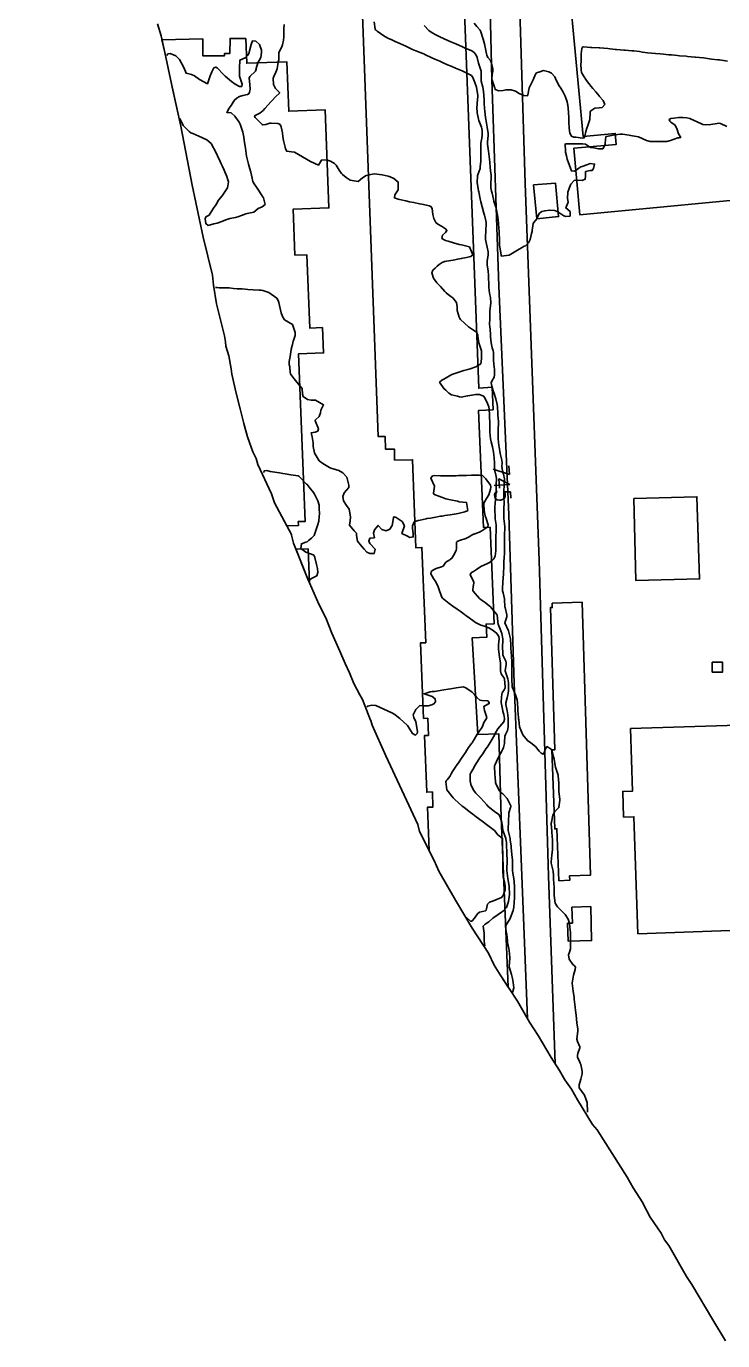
# Model space of a CAD drawing. Header units: metres. Extents: x 307586 to 320046, y 7427249 to 7434250.
# Drawn here: x 314137.9 to 314312.2, y 7432151.6 to 7432480.6 of the extents above; entities that cross this region are included whole.
import ezdxf
from ezdxf.enums import TextEntityAlignment as Align

# ---------------------------------------------------------------- set-up
doc = ezdxf.new("R2010")
doc.units = ezdxf.units.M
doc.header["$MEASUREMENT"] = 0
for name, color, linetype in [('Area', 45, 'Continuous'), ('Cotas', 45, 'Continuous'), ('Curvas de Nivel 1m', 11, 'Continuous'), ('Curvas de Nivel 5m', 15, 'Continuous'), ('Edificações', 30, 'Continuous'), ('Vias Primárias', 230, 'Continuous')]:
    doc.layers.add(name, color=color, linetype=linetype)
doc.styles.add('Style-STANDARD', font='STANDARD.shx')

msp = doc.modelspace()

# ---------------------------------------------------------------- linework, layer by layer
at = {"layer": 'Area'}
msp.add_polyline3d([(314312.89, 7432151.56, 761.59), (314309.69, 7432156.78, 744.25), (314304.41, 7432165.6, 744.17), (314303.1, 7432167.66, 744.24), (314298.71, 7432175.41, 744.14), (314297.59, 7432176.78, 744.12), (314296.74, 7432178.47, 744.12), (314294.06, 7432182.47, 750.11), (314292.25, 7432185.83, 750.63), (314292.17, 7432186.09, 744.22), (314289.73, 7432189.84, 744.17), (314288.3, 7432192.53, 744.18), (314280.78, 7432204.38, 744.5), (314279.6, 7432205.71, 757.03), (314275.85, 7432211.86, 769.28), (314274.37, 7432214.5, 766.91), (314272.71, 7432216.86, 763.13), (314271.36, 7432219.22, 755.09), (314269.24, 7432222.44, 747.55), (314265.96, 7432227.98, 745.73), (314263.86, 7432231.27, 745.72), (314260.86, 7432236.57, 745.6), (314256.63, 7432242.88, 746.87), (314255.03, 7432245.57, 748.65), (314253.55, 7432248.55, 753.13), (314249.52, 7432254.83, 755.72), (314245.34, 7432261.82, 755.64), (314241.19, 7432269.07, 755.73), (314239.96, 7432271.77, 755.53), (314236.35, 7432279.01, 755.73), (314235.87, 7432280.81, 755.83), (314227.89, 7432297.95, 748.25), (314224.5, 7432305.69, 748.18), (314224.11, 7432306.79, 748.08), (314224.05, 7432306.92, 748.1), (314222.03, 7432312.1, 747.98), (314221.39, 7432313.26, 747.92), (314219.86, 7432316.08, 747.91), (314218.8, 7432318.72, 747.83), (314217.69, 7432321.08, 747.75), (314216.42, 7432324.21, 747.76), (314214.38, 7432328.69, 747.77), (314212.84, 7432332.53, 747.76), (314211.12, 7432335.96, 747.83), (314208.79, 7432341.3, 747.87), (314208.36, 7432342.16, 747.84), (314204.83, 7432351.25, 748.77), (314204.3, 7432353.19, 754.9), (314204.29, 7432353.38, 749.42), (314200.05, 7432361.32, 756.04), (314199.29, 7432363.54, 756.2), (314195.89, 7432370.93, 754.9), (314195.42, 7432372.38, 754.98), (314194.65, 7432374.11, 757.17), (314193.74, 7432376.41, 757.35), (314193.28, 7432377.87, 757.57), (314192.57, 7432380.47, 757.79), (314192.35, 7432381.15, 757.79), (314191.48, 7432384.81, 758.01), (314190.43, 7432388.8, 758.28), (314189.33, 7432393.49, 758.57), (314189.16, 7432394.88, 758.6), (314188.58, 7432398.11, 758.8), (314187.86, 7432400.5, 758.96), (314187.79, 7432401.59, 758.92), (314187.51, 7432403.1, 759.1), (314185.56, 7432411.09, 759.71), (314184.74, 7432415.82, 759.78), (314184.54, 7432418.34, 759.82), (314182.17, 7432427.8, 759.24), (314179.44, 7432440.83, 758.51), (314176.61, 7432455.61, 757.78), (314174.42, 7432465.33, 757.22), (314174.26, 7432466.23, 757.18), (314172.6, 7432474.03, 754.7), (314171.65, 7432478.22, 747.36), (314170.76, 7432481.23, 746.76)], dxfattribs=at)
at = {"layer": 'Curvas de Nivel 1m', "flags": 128}
for points, elevation in [([(314202.49, 7432481.01), (314202.35, 7432479.97), (314202.35, 7432479.05), (314202.33, 7432477.97), (314202.25, 7432477.13), (314202.02, 7432475.97), (314201.88, 7432475.48), (314201.38, 7432474.58), (314201.13, 7432473.98), (314201.09, 7432472.24), (314201.06, 7432471.98), (314200.96, 7432471.61), (314200.74, 7432469.99), (314200.41, 7432469.09), (314199.83, 7432468), (314199.71, 7432467.59), (314199.8, 7432466), (314200.28, 7432465.01), (314201.25, 7432464.04), (314201.3, 7432463.98), (314201.3, 7432463.93), (314201.25, 7432463.87), (314200.32, 7432462.91), (314199.46, 7432462.01), (314199.22, 7432461.76), (314197.62, 7432460.02), (314197.2, 7432459.54), (314196.38, 7432458.85), (314195.19, 7432458.29), (314195.05, 7432458.05), (314195.18, 7432457.75), (314196.98, 7432456.03), (314197.15, 7432455.92), (314197.88, 7432456.02), (314198.86, 7432456.31), (314199.16, 7432456.34), (314200.87, 7432456.27), (314201.16, 7432456.22), (314201.44, 7432455.98), (314201.68, 7432455.44), (314202.05, 7432453.97), (314202.16, 7432452.93), (314202.3, 7432451.97), (314202.69, 7432450.36), (314202.78, 7432449.96), (314203.08, 7432449.3), (314204.29, 7432449.15), (314205.07, 7432449.1), (314207.06, 7432447.91), (314209.05, 7432446.72), (314211.03, 7432445.86), (314211.78, 7432447.12), (314213.05, 7432447.21), (314214.07, 7432446.81), (314215.04, 7432446.27), (314215.46, 7432445.81), (314216.24, 7432444.58), (314216.76, 7432443.79), (314217.01, 7432443.52), (314217.94, 7432442.71), (314219, 7432442.07), (314220.99, 7432441.74), (314222.04, 7432442.69), (314223.01, 7432443.24), (314225.01, 7432443.69), (314227.01, 7432443.39), (314228.44, 7432443.09), (314229.01, 7432442.92), (314229.88, 7432442.51), (314230.99, 7432441.62), (314230.96, 7432439.62), (314230.14, 7432438.44), (314230.03, 7432437.63), (314230.94, 7432437.3), (314231.34, 7432437.22), (314232.93, 7432436.88), (314233.83, 7432436.69), (314234.93, 7432436.45), (314236.31, 7432436.16), (314236.92, 7432436.04), (314238.81, 7432435.63), (314238.91, 7432435.61), (314239.15, 7432435.52), (314239.47, 7432434.95), (314239.65, 7432433.51), (314239.88, 7432432.51), (314240.39, 7432431.5), (314240.87, 7432431.1), (314241.8, 7432430.55), (314242.85, 7432429.93), (314243.18, 7432429.47), (314242.84, 7432428.98), (314242.03, 7432428.29), (314241.91, 7432427.49), (314242.82, 7432427), (314243.51, 7432426.77), (314244.81, 7432426.36), (314246.25, 7432425.98), (314246.8, 7432425.86), (314248.79, 7432425.4), (314249.65, 7432423.39), (314249.17, 7432423), (314248.77, 7432422.88), (314248.1, 7432422.74), (314246.76, 7432422.47), (314245.89, 7432422.31), (314244.76, 7432422.08), (314243.05, 7432421.77), (314242.76, 7432421.73), (314242.55, 7432421.69), (314241.95, 7432421.49), (314241.23, 7432421.01), (314240.74, 7432420.56), (314240.19, 7432420.05), (314239.61, 7432419.51), (314239.38, 7432418.85), (314239.83, 7432417.51), (314240.69, 7432416.39), (314241.53, 7432415.49), (314242.66, 7432414.23), (314243.02, 7432413.84), (314243.47, 7432413.47), (314244.18, 7432412.99), (314244.64, 7432412.63), (314245.54, 7432411.44), (314245.72, 7432410.34), (314245.72, 7432409.44), (314246.2, 7432407.82), (314246.39, 7432407.43), (314246.58, 7432407.21), (314248.55, 7432405.4), (314250.54, 7432404.02), (314250.88, 7432403.38), (314250.92, 7432402.99), (314251.12, 7432401.37), (314251.52, 7432400.35), (314251.83, 7432399.37), (314251.82, 7432398.02), (314251.86, 7432397.37), (314251.67, 7432396.14), (314250.43, 7432395.38), (314248.95, 7432394.88), (314248.43, 7432394.71), (314247.42, 7432394.42), (314246.42, 7432394.11), (314245.91, 7432393.95), (314244.41, 7432393.45), (314242.4, 7432392.29), (314241.87, 7432392.01), (314241.33, 7432391.49), (314242.37, 7432389.92), (314242.86, 7432389.47), (314243.65, 7432388.76), (314244.35, 7432388.32), (314245.79, 7432387.99), (314246.35, 7432387.83), (314246.73, 7432387.8), (314248.35, 7432388.07), (314249.46, 7432388.29), (314250.35, 7432388.43), (314251.32, 7432388.4), (314252.35, 7432387.99), (314252.62, 7432387.63), (314252.75, 7432387.35), (314253.13, 7432386.55), (314253.63, 7432385.34), (314253.75, 7432384.78), (314253.85, 7432383.34), (314253.86, 7432382.91), (314253.93, 7432381.34), (314253.92, 7432379.66), (314253.93, 7432379.33), (314253.93, 7432379.03), (314254.04, 7432377.33), (314254.21, 7432376.59), (314254.57, 7432375.33), (314254.84, 7432373.99), (314254.91, 7432373.32), (314254.97, 7432372.51), (314255.04, 7432371.32), (314255.06, 7432370.4), (314255.18, 7432369.32), (314255.53, 7432367.9), (314255.6, 7432367.32), (314255.49, 7432365.91), (314255.48, 7432365.32), (314255.46, 7432363.92), (314255.42, 7432363.32), (314255.3, 7432362.06), (314255.22, 7432361.32), (314255.17, 7432360.16), (314255.19, 7432359.32), (314255.21, 7432358.1), (314255.26, 7432357.32), (314255.47, 7432355.81), (314255.5, 7432355.31), (314255.47, 7432353.78), (314255.45, 7432353.31), (314255.37, 7432351.86), (314255.37, 7432351.32), (314255.43, 7432349.77), (314255.44, 7432349.31), (314255.21, 7432347.98), (314254.89, 7432347.32), (314254.41, 7432346.77), (314253.85, 7432346.4), (314253.13, 7432346.05), (314251.83, 7432345.45), (314251.78, 7432345.42), (314251.68, 7432345.36), (314250.61, 7432344.59), (314249.82, 7432344.1), (314249.36, 7432343.84), (314248.99, 7432343.39), (314249.8, 7432341.63), (314249.92, 7432341.38), (314249.94, 7432341.23), (314249.78, 7432340.38), (314249.62, 7432339.53), (314249.64, 7432339.38), (314249.76, 7432339.17), (314251.35, 7432337.36), (314251.74, 7432337.02), (314252.7, 7432336.32), (314253.73, 7432335.55), (314253.96, 7432335.33), (314255.69, 7432333.39), (314255.72, 7432333.31), (314255.92, 7432331.55), (314255.94, 7432331.31), (314256.02, 7432330.96), (314256.68, 7432329.29), (314256.93, 7432328.59), (314257.18, 7432327.29), (314257.17, 7432326.84), (314257.09, 7432325.29), (314257.17, 7432323.7), (314257.2, 7432323.29), (314257.26, 7432322.98), (314257.56, 7432322.3), (314257.93, 7432321.65), (314258.01, 7432321.28), (314257.98, 7432320.84), (314257.77, 7432319.28), (314257.83, 7432318.97), (314258.38, 7432317.27), (314258.55, 7432316.21), (314258.6, 7432315.27), (314258.55, 7432314.19), (314258.39, 7432313.27), (314258.23, 7432312.49), (314257.89, 7432311.28), (314257.9, 7432310.8), (314258.28, 7432309.27), (314258.42, 7432308.24), (314258.5, 7432307.27), (314258.52, 7432306.12), (314258.46, 7432305.27), (314258.31, 7432304.31), (314257.83, 7432303.28), (314257.7, 7432302.91), (314257.58, 7432301.28), (314257.56, 7432301.03), (314257.29, 7432300.06), (314257.09, 7432299.48), (314257, 7432299.28), (314256.56, 7432298.58), (314255.88, 7432297.3), (314255.25, 7432295.8), (314255.1, 7432295.46), (314255.05, 7432295.31), (314255.15, 7432293.38), (314255.15, 7432293.31), (314255.21, 7432292.66), (314255.31, 7432291.42), (314255.33, 7432291.31), (314255.41, 7432291.08), (314256.27, 7432289.29), (314256.69, 7432288.82), (314257.15, 7432288.43), (314258.21, 7432287.27), (314259.13, 7432285.49), (314259.17, 7432285.31), (314259.18, 7432285.26), (314259.17, 7432285.21), (314259.12, 7432285.07), (314258.68, 7432283.69), (314258.65, 7432283.26), (314258.58, 7432281.76), (314258.54, 7432281.27), (314258.46, 7432279.86), (314258.52, 7432279.27), (314258.96, 7432277.32), (314258.97, 7432277.26), (314259.02, 7432276.84), (314259.22, 7432275.47), (314259.24, 7432275.26), (314259.26, 7432275), (314259.45, 7432273.25), (314259.55, 7432271.84), (314259.58, 7432271.25), (314259.57, 7432270.62), (314259.6, 7432269.25), (314259.76, 7432268.1), (314259.89, 7432267.25), (314260.01, 7432266.36), (314260.07, 7432265.24), (314260.06, 7432264.04), (314260.05, 7432263.24), (314260.04, 7432262.44), (314260.03, 7432261.24), (314259.95, 7432260.11), (314259.75, 7432259.25), (314259.07, 7432257.54), (314258.96, 7432257.26), (314258.78, 7432256.85), (314258.12, 7432255.91), (314257.81, 7432255.27), (314258, 7432254.01), (314258.19, 7432253.27), (314258.3, 7432251.68), (314258.34, 7432251.26), (314258.69, 7432249.72), (314258.78, 7432249.26), (314258.95, 7432247.54), (314258.94, 7432247.26), (314258.71, 7432245.33), (314258.71, 7432245.26), (314258.73, 7432245.17), (314259.36, 7432243.25), (314259.57, 7432242.22), (314259.75, 7432241.24), (314259.88, 7432239.93), (314259.69, 7432238.99), (314259.61, 7432238.66)], 746), ([(314237.46, 7432480.82), (314238.61, 7432479.54), (314239.44, 7432478.98), (314240.4, 7432478.48), (314241.43, 7432477.97), (314242.45, 7432477.49), (314243.42, 7432477.05), (314244.15, 7432476.73), (314245.4, 7432476.18), (314247.11, 7432475.43), (314247.39, 7432475.31), (314247.6, 7432475.22), (314249.38, 7432474.43), (314249.99, 7432474.01), (314250.46, 7432473.39), (314250.73, 7432472.75), (314251.06, 7432471.38), (314251.34, 7432470.59), (314251.75, 7432469.38), (314251.78, 7432468.92), (314251.7, 7432467.38), (314251.78, 7432466.89), (314252.19, 7432465.37), (314252.36, 7432464.27), (314252.44, 7432463.37), (314252.49, 7432462.12), (314252.5, 7432461.37), (314252.58, 7432460), (314252.64, 7432459.37), (314252.81, 7432457.74), (314252.87, 7432457.36), (314253.16, 7432455.88), (314253.27, 7432455.36), (314253.52, 7432453.73), (314253.53, 7432453.35), (314253.34, 7432451.58), (314253.33, 7432451.36), (314253.35, 7432451.11), (314253.58, 7432449.35), (314253.75, 7432448.03), (314253.85, 7432447.35), (314253.93, 7432446.47), (314253.97, 7432445.35), (314254.09, 7432444.41), (314254.24, 7432443.34), (314254.22, 7432442.56), (314254.12, 7432441.34), (314254.19, 7432440.13), (314254.35, 7432439.34), (314254.47, 7432438.85), (314254.81, 7432437.33), (314254.94, 7432436.83), (314255.4, 7432435.33), (314255.55, 7432434.68), (314255.83, 7432433.32), (314256.03, 7432432.17), (314256.1, 7432431.32), (314256.15, 7432430.02), (314256.22, 7432429.32), (314256.28, 7432428.76), (314256.33, 7432427.31), (314256.36, 7432425.75), (314256.4, 7432425.31), (314256.71, 7432423.38), (314256.71, 7432423.31), (314256.77, 7432423.06), (314258.77, 7432423.28), (314260.79, 7432424.59), (314261.25, 7432424.8), (314261.96, 7432425.25), (314262.52, 7432425.52), (314262.8, 7432425.66), (314263.61, 7432426.43), (314264.03, 7432427.22), (314264.37, 7432428.75), (314264.49, 7432429.22), (314264.54, 7432429.52), (314264.72, 7432431.21), (314264.88, 7432431.46), (314265.68, 7432432.41), (314266.01, 7432433.2), (314266.3, 7432433.79), (314266.9, 7432434.23), (314267.65, 7432434.44), (314268.91, 7432434.55), (314270.21, 7432434.46), (314270.9, 7432434.19), (314272.45, 7432433.12), (314272.89, 7432432.99), (314274, 7432433.1), (314274, 7432434.2), (314272.91, 7432435.12), (314273.47, 7432436.58), (314273.39, 7432437.11), (314273.32, 7432437.48), (314273.44, 7432439.11), (314273.8, 7432440.28), (314274.19, 7432441.1), (314275, 7432441.98), (314275.96, 7432442.12), (314277, 7432441.97), (314277.78, 7432442.29), (314277.86, 7432443.06), (314277.87, 7432444.22), (314279.03, 7432444.46), (314279.55, 7432444.53), (314279.87, 7432445.04), (314280.1, 7432446.09), (314279.05, 7432446.23), (314278.19, 7432445.92), (314277.04, 7432445.53), (314276.71, 7432445.4), (314276.17, 7432445.08), (314275.49, 7432444.62), (314275.03, 7432444.36), (314274.33, 7432444.4), (314274.06, 7432445.1), (314273.52, 7432446.65), (314273.33, 7432447.12), (314273.27, 7432447.33), (314273.07, 7432448.21), (314272.88, 7432449.12), (314272.83, 7432449.38), (314272.73, 7432451.12), (314273.02, 7432451.21), (314273.11, 7432451.2), (314273.19, 7432451.2), (314275.11, 7432451.21), (314277.04, 7432451.15), (314277.11, 7432451.14), (314277.88, 7432451.06), (314279.1, 7432450.27), (314279.94, 7432450.2), (314281.1, 7432449.92), (314282.16, 7432449.95), (314282.74, 7432451), (314282.76, 7432451.36), (314282.97, 7432453), (314283.09, 7432453.04), (314283.13, 7432453.05), (314284.73, 7432453.38), (314285.14, 7432453.46), (314286.49, 7432453.61), (314287.14, 7432453.57), (314288.74, 7432453.34), (314289.14, 7432453.27), (314291.13, 7432452.9), (314293.12, 7432452.05), (314294.06, 7432451.8), (314295.12, 7432451.77), (314296.18, 7432451.78), (314297.12, 7432451.73), (314298.17, 7432451.77), (314299.12, 7432451.99), (314300.98, 7432452.64), (314301.13, 7432452.66), (314301.25, 7432452.66), (314301.68, 7432452.77), (314301.15, 7432453.68), (314300.76, 7432454.79), (314300.24, 7432455.86), (314299.18, 7432456.57), (314298.9, 7432456.81), (314298.74, 7432457.26), (314299.19, 7432457.52), (314299.97, 7432457.58), (314301.19, 7432457.75), (314302.19, 7432457.77), (314303.19, 7432457.68), (314303.96, 7432457.52), (314305.19, 7432456.97), (314305.61, 7432456.73), (314307.18, 7432455.98), (314307.96, 7432455.91), (314309.18, 7432456), (314310.76, 7432456.24), (314311.18, 7432456.35), (314311.58, 7432456.26), (314313.17, 7432455.49)], 744), ([(314249.98, 7432481.4), (314250.66, 7432480.59), (314251.45, 7432479.67), (314251.57, 7432479.38), (314251.63, 7432479.18), (314252.28, 7432477.37), (314252.58, 7432476.19), (314252.75, 7432475.37), (314253.06, 7432473.68), (314253.12, 7432473.36), (314253.37, 7432472.81), (314254.04, 7432472.03), (314254.34, 7432471.35), (314254.66, 7432470.02), (314254.67, 7432469.34), (314254.48, 7432468.51), (314254.41, 7432467.34), (314254.97, 7432465.65), (314255.11, 7432465.33), (314255.15, 7432465.21), (314255.27, 7432464.74), (314256.16, 7432464.42), (314257.27, 7432464.53), (314257.91, 7432464.66), (314259.27, 7432464.69), (314260.34, 7432464.35), (314261.26, 7432463.76), (314262.43, 7432463.25), (314263.25, 7432463.17), (314263.37, 7432463.24), (314263.43, 7432463.41), (314263.79, 7432465.23), (314264.28, 7432466.23), (314264.73, 7432467.22), (314265.32, 7432468.64), (314265.61, 7432468.92), (314266.45, 7432469.2), (314267.06, 7432469.46), (314267.33, 7432469.54), (314268.64, 7432469.18), (314269.32, 7432468.85), (314270.14, 7432467.99), (314270.54, 7432467.15), (314271.28, 7432465.73), (314271.67, 7432465.14), (314272.26, 7432464.13), (314272.74, 7432463.13), (314273.24, 7432461.68), (314273.35, 7432461.24), (314273.38, 7432461.12), (314273.41, 7432460.94), (314273.62, 7432459.11), (314273.65, 7432457.58), (314273.64, 7432457.11), (314273.65, 7432456.64), (314273.77, 7432455.11), (314273.91, 7432453.88), (314274.33, 7432453.1), (314274.91, 7432452.87), (314275.13, 7432452.85), (314275.39, 7432452.83), (314277.13, 7432452.61), (314277.51, 7432452.68), (314277.7, 7432453.06), (314277.94, 7432454.26), (314278.21, 7432455.06), (314278.43, 7432455.79), (314278.88, 7432457.05), (314278.93, 7432457.3), (314279.01, 7432459.05), (314279.05, 7432459.21), (314279.21, 7432459.46), (314280.16, 7432460.09), (314281.22, 7432460.16), (314282, 7432460.24), (314282.66, 7432461.01), (314282.24, 7432462.01), (314281.38, 7432463.02), (314281.25, 7432463.17), (314280.41, 7432464.17), (314279.67, 7432465.04), (314279.28, 7432465.52), (314278.07, 7432467.06), (314277.31, 7432468.18), (314276.88, 7432469.07), (314276.73, 7432469.67), (314276.71, 7432471.08), (314276.74, 7432471.7), (314276.75, 7432473.08), (314276.77, 7432473.68), (314276.94, 7432475.07), (314277.07, 7432475.4), (314277.4, 7432475.46), (314279.13, 7432475.32), (314279.4, 7432475.3), (314281.24, 7432475.17), (314281.4, 7432475.17), (314283.39, 7432475), (314285.25, 7432474.83), (314285.39, 7432474.82), (314285.56, 7432474.8), (314287.4, 7432474.64), (314287.73, 7432474.61), (314289.4, 7432474.47), (314289.9, 7432474.42), (314291.39, 7432474.27), (314292.12, 7432474.16), (314293.39, 7432473.98), (314294.39, 7432473.87), (314295.39, 7432473.78), (314296.55, 7432473.67), (314297.38, 7432473.6), (314298.71, 7432473.49), (314299.38, 7432473.42), (314300.88, 7432473.29), (314301.38, 7432473.24), (314303.04, 7432473.1), (314303.38, 7432473.07), (314305.21, 7432472.9), (314305.38, 7432472.88), (314307.37, 7432472.71), (314309.37, 7432472.41), (314310.94, 7432472.24), (314311.37, 7432472.19), (314311.9, 7432472.13), (314313.37, 7432471.9)], 743), ([(314173.11, 7432473.27), (314173.36, 7432473.68), (314173.9, 7432473.78), (314175.36, 7432473.24), (314176.24, 7432472.28), (314177.32, 7432470.27), (314177.91, 7432468.86), (314179.31, 7432468.57), (314180.04, 7432468.23), (314181.29, 7432467.32), (314183.27, 7432466.2), (314183.8, 7432467.69), (314183.97, 7432468.19), (314184.34, 7432469.21), (314184.87, 7432470.18), (314185.33, 7432470.39), (314185.65, 7432470.17), (314187.31, 7432468.51), (314187.7, 7432468.15), (314189.28, 7432466.76), (314190.16, 7432466.11), (314191.27, 7432465.52), (314191.83, 7432465.53), (314191.95, 7432466.09), (314191.3, 7432468.1), (314191.32, 7432470.1), (314191.34, 7432472.1), (314192.7, 7432472.74), (314193.36, 7432473.41), (314193.63, 7432473.81), (314193.69, 7432474.08), (314193.78, 7432474.48), (314194.2, 7432476.07), (314194.52, 7432476.95), (314195.4, 7432476.85), (314196.25, 7432476.04), (314196.78, 7432474.64), (314196.8, 7432474.04), (314196.59, 7432472.8), (314196.2, 7432472.04), (314195.89, 7432471.49), (314195.49, 7432470.05), (314195.47, 7432469.9), (314195.32, 7432469.4), (314193.87, 7432468.07), (314193.72, 7432467.65), (314193.84, 7432466.07), (314193.93, 7432464.74), (314193.81, 7432464.07), (314193.6, 7432463.72), (314193.24, 7432463.49), (314192.08, 7432463.25), (314191.24, 7432462.99), (314190.67, 7432462.67), (314190.05, 7432462.11), (314189.72, 7432461.61), (314189.21, 7432460.77), (314188.73, 7432460.13), (314188.08, 7432459.03), (314189.19, 7432458.92), (314190.09, 7432458.11), (314191.16, 7432456.61), (314191.44, 7432456.1), (314191.65, 7432455.59), (314192.13, 7432454.09), (314192.38, 7432452.83), (314192.48, 7432452.09), (314192.69, 7432450.48), (314192.75, 7432450.08), (314193.06, 7432448.08), (314193.54, 7432446.07), (314193.85, 7432444.9), (314194.11, 7432444.06), (314194.45, 7432442.6), (314194.53, 7432442.06), (314194.64, 7432441.71), (314194.97, 7432441.19), (314195.7, 7432440.04), (314196.94, 7432438.16), (314197, 7432438.09), (314197.04, 7432438.03), (314197.32, 7432437.64), (314197.67, 7432436.02), (314196.91, 7432435.4), (314195.92, 7432435.02), (314194.89, 7432434.05), (314193.2, 7432433.77), (314192.89, 7432433.68), (314191.74, 7432433.23), (314190.87, 7432432.9), (314190.26, 7432432.72), (314188.87, 7432432.45), (314188.6, 7432432.39), (314187.86, 7432432.13), (314186.86, 7432431.75), (314185.67, 7432431.35), (314184.85, 7432431.12), (314183.43, 7432430.77), (314182.85, 7432431.22), (314182.65, 7432432.42), (314182.87, 7432432.9), (314183.72, 7432433.35), (314184.16, 7432434.18), (314184.9, 7432435.34), (314185.3, 7432435.77), (314185.52, 7432436.16), (314186.04, 7432437.05), (314186.94, 7432438.15), (314188.27, 7432440.13), (314188.49, 7432441.64), (314188.4, 7432442.13), (314188.1, 7432443.03), (314187.62, 7432444.14), (314187.44, 7432444.56), (314187.03, 7432445.5), (314186.73, 7432446.15), (314186.45, 7432446.75), (314185.78, 7432448.16), (314185.08, 7432449.59), (314184.88, 7432449.98), (314184.8, 7432450.17), (314184.15, 7432451.24), (314183.1, 7432452.2), (314181.12, 7432453.08), (314179.61, 7432453.75), (314179.13, 7432453.97), (314178.69, 7432454.25), (314177.93, 7432455.04), (314177.15, 7432455.77), (314176.37, 7432457.48)], 747), ([(314185.25, 7432415.24), (314185.4, 7432415.23), (314185.65, 7432415.19), (314186.17, 7432415.15), (314186.66, 7432415.15), (314187.66, 7432415.14), (314188.66, 7432415.09), (314189.8, 7432414.97), (314190.66, 7432414.88), (314191.91, 7432414.84), (314192.66, 7432414.81), (314193.33, 7432414.74), (314194.66, 7432414.6), (314196.16, 7432414.54), (314196.66, 7432414.52), (314197.08, 7432414.45), (314198.65, 7432414), (314200.64, 7432412.53), (314200.97, 7432411.98), (314201.11, 7432411.49), (314201.44, 7432409.97), (314201.73, 7432408.83), (314202.03, 7432407.97), (314202.57, 7432407.13), (314204.55, 7432405.93), (314205.24, 7432403.92), (314205.23, 7432403.22), (314204.76, 7432401.93), (314204.7, 7432401.74), (314204.5, 7432400.93), (314204.31, 7432400.11), (314204.27, 7432399.93), (314204.23, 7432399.69), (314203.98, 7432397.94), (314203.72, 7432396.67), (314203.74, 7432395.94), (314203.87, 7432395.38), (314203.96, 7432393.94), (314204.04, 7432393.57), (314204.4, 7432393.11), (314205.29, 7432391.92), (314206.37, 7432390.62), (314206.94, 7432389.9), (314207, 7432388.55), (314207.22, 7432387.9), (314208.33, 7432387.18), (314209.21, 7432386.99), (314210.33, 7432386.97), (314212.31, 7432385.84), (314211.65, 7432384.49), (314211.58, 7432383.85), (314211.22, 7432382.92), (314210.28, 7432382.09), (314210.17, 7432381.97), (314210.17, 7432381.86), (314210.27, 7432381.63), (314211.03, 7432379.85), (314210.84, 7432379.25), (314210.23, 7432379.03), (314209.25, 7432378.85), (314209.47, 7432377.87), (314209.75, 7432376.32), (314209.72, 7432375.86), (314209.73, 7432375.41), (314210.04, 7432373.86), (314210.07, 7432373.76), (314210.17, 7432373.45), (314211.22, 7432371.85), (314212.14, 7432371.15), (314213.8, 7432370.14), (314214.13, 7432369.99), (314214.72, 7432369.8), (314216.12, 7432369.39), (314217.16, 7432368.83), (314218.1, 7432367.76), (314218.67, 7432365.75), (314218.64, 7432365.18), (314218.06, 7432364.51), (314217.46, 7432363.77), (314217.16, 7432362.89), (314217.26, 7432361.77), (314218.02, 7432360.68), (314218.7, 7432359.75), (314218.91, 7432358.84), (314219.05, 7432357.75), (314218.96, 7432356.76), (314218.81, 7432355.75), (314219.94, 7432354.33), (314220.54, 7432353.73), (314220.54, 7432353.12), (314220.76, 7432351.73), (314221.89, 7432350.34), (314222.5, 7432349.71), (314223.17, 7432348.99), (314223.87, 7432348.61), (314224.94, 7432348.61), (314225.22, 7432349.68), (314223.9, 7432351.09), (314223.61, 7432351.69), (314223.92, 7432352.44), (314225.02, 7432352.58), (314224.79, 7432353.68), (314225.03, 7432354.59), (314225.95, 7432355.67), (314226.88, 7432354.6), (314227.94, 7432354.27), (314228.88, 7432354.7), (314229.48, 7432355.62), (314229.58, 7432356.01), (314229.78, 7432357.62), (314229.84, 7432357.76), (314229.98, 7432357.81), (314230.46, 7432357.62), (314231.97, 7432356.6), (314232.53, 7432355.59), (314231.93, 7432353.6), (314233.29, 7432352.95), (314233.92, 7432352.67), (314234.73, 7432352.76), (314234.74, 7432353.56), (314234.55, 7432354.96), (314234.56, 7432355.56), (314235.01, 7432356.52), (314235.97, 7432356.92), (314236.51, 7432357), (314237.98, 7432357.32), (314238.14, 7432357.36), (314239.09, 7432357.51), (314239.86, 7432357.63), (314239.98, 7432357.65), (314241.54, 7432357.93), (314241.99, 7432358.01), (314242.66, 7432358.14), (314243.99, 7432358.31), (314245, 7432358.43), (314246, 7432358.64), (314247.68, 7432359.09), (314248, 7432359.18), (314248.16, 7432359.24), (314248.41, 7432359.4), (314248.03, 7432361.4), (314246.2, 7432361.59), (314246.03, 7432361.62), (314245.78, 7432361.69), (314244.04, 7432362.06), (314242.92, 7432362.34), (314242.04, 7432362.65), (314240.2, 7432363.35), (314240.05, 7432363.41), (314239.89, 7432363.5), (314239.8, 7432363.76), (314240.07, 7432365.5), (314239.14, 7432367.51), (314239.57, 7432368.05), (314240.11, 7432368.11), (314241.54, 7432368.05), (314242.11, 7432368.03), (314242.67, 7432368.03), (314244.11, 7432368.07), (314245.45, 7432368.09), (314246.11, 7432368.13), (314246.85, 7432368.16), (314248.11, 7432368.17), (314249.29, 7432368.21), (314250.11, 7432368.24), (314251.22, 7432368.26), (314252.11, 7432368.11), (314252.53, 7432367.77), (314252.88, 7432367.35), (314254.08, 7432365.7), (314254.14, 7432365.33), (314254.14, 7432365.26), (314254.07, 7432364.7), (314253.64, 7432363.34), (314253.09, 7432362.39), (314252.5, 7432361.35), (314252.41, 7432360.97), (314252.45, 7432359.35), (314252.72, 7432358.08), (314252.96, 7432357.35), (314253.48, 7432355.82), (314253.39, 7432355.34), (314251.94, 7432354.28), (314251.34, 7432353.97), (314249.93, 7432353.48), (314249.86, 7432353.46), (314249.67, 7432353.38), (314248.61, 7432352.71), (314247.92, 7432352.34), (314246.34, 7432351.85), (314245.92, 7432351.7), (314245.73, 7432351.62), (314245.56, 7432351.43), (314245.53, 7432349.79), (314245.46, 7432349.43), (314244.96, 7432348.35), (314244.44, 7432347.44), (314244.1, 7432347.2), (314243.86, 7432347.08), (314242.89, 7432346.42), (314242.2, 7432345.47), (314241.83, 7432345.3), (314240.45, 7432344.87), (314239.82, 7432344.57), (314239.22, 7432344.1), (314239.12, 7432343.51), (314239.8, 7432342.39), (314240.42, 7432341.49), (314240.95, 7432340.31), (314241.26, 7432339.49), (314241.75, 7432338.14), (314241.93, 7432337.66), (314242.07, 7432337.48), (314243.72, 7432336.14), (314244.67, 7432335.44), (314245.71, 7432334.69), (314246.45, 7432334.16), (314247.5, 7432333.4), (314247.61, 7432333.32), (314247.69, 7432333.27), (314248.13, 7432332.96), (314249.68, 7432331.84), (314250.36, 7432331.37), (314251.66, 7432330.69), (314252.56, 7432330.44), (314253.65, 7432330.03), (314254.74, 7432329.32), (314255.64, 7432328.6), (314256.15, 7432327.83), (314256.24, 7432327.3), (314256.11, 7432325.8), (314256.08, 7432325.3), (314256.11, 7432324.79), (314256.26, 7432323.3), (314256.42, 7432322.15), (314256.55, 7432321.29), (314256.58, 7432320.25), (314256.55, 7432319.29), (314256.72, 7432318.5), (314257.5, 7432317.42), (314257.58, 7432317.28), (314257.59, 7432317.19), (314257.74, 7432315.28), (314257.72, 7432315.03), (314257.47, 7432314.46), (314257.02, 7432313.72), (314256.93, 7432313.29), (314256.84, 7432312.68), (314256.75, 7432311.29), (314257.08, 7432309.62), (314257.15, 7432309.28), (314257.19, 7432309.07), (314257.39, 7432308.31), (314257.57, 7432307.28), (314257.57, 7432307.09), (314257.38, 7432306.52), (314256.38, 7432305.29), (314255.92, 7432304.74), (314255.34, 7432303.73), (314255.19, 7432303.45), (314255.12, 7432303.31), (314254.52, 7432302.12), (314254.02, 7432301.32), (314253.74, 7432300.9), (314253.3, 7432300.22), (314252.93, 7432299.69), (314252.69, 7432299.34), (314252.12, 7432298.5), (314251.35, 7432297.35), (314251.32, 7432297.3), (314251.26, 7432297.22), (314250.1, 7432295.37), (314249.79, 7432294.81), (314249.22, 7432293.86), (314249.03, 7432293.57), (314248.97, 7432293.38), (314249.01, 7432291.57), (314249.03, 7432291.38), (314249.18, 7432290.79), (314249.79, 7432289.37), (314250.39, 7432288.6), (314251.15, 7432287.86), (314251.66, 7432287.34), (314253.13, 7432285.7), (314253.52, 7432285.33), (314255.1, 7432284.07), (314256.13, 7432283.29), (314256.53, 7432282.73), (314256.89, 7432281.28), (314257.06, 7432280.2), (314257.17, 7432279.28), (314257.23, 7432279.09), (314257.9, 7432277.27), (314258.08, 7432276.2), (314258.1, 7432275.27), (314258.15, 7432274.11), (314258.18, 7432273.27), (314258.21, 7432272.02), (314258.21, 7432271.27), (314258.17, 7432270.03), (314258.17, 7432269.27), (314258.23, 7432268.58), (314258.42, 7432267.26), (314258.49, 7432266.86), (314258.71, 7432265.26), (314258.81, 7432263.3), (314258.81, 7432263.26), (314258.56, 7432261.54), (314258.5, 7432261.26), (314258.05, 7432260.03), (314257.45, 7432259.27), (314257.08, 7432259), (314256.8, 7432258.8), (314255.13, 7432257.64), (314254.78, 7432257.41), (314254.73, 7432257.37), (314254.66, 7432257.31), (314253.65, 7432256.45), (314252.77, 7432255.81), (314252.48, 7432255.62), (314252.27, 7432255.33), (314252.51, 7432253.56), (314252.53, 7432253.33), (314252.45, 7432251.6), (314252.66, 7432250.38)], 747), ([(314197.37, 7432368.87), (314197.46, 7432369.34), (314198.12, 7432369.36), (314198.93, 7432369.17), (314200.11, 7432368.98), (314201.29, 7432368.79), (314202.11, 7432368.66), (314202.72, 7432368.56), (314204.11, 7432368.34), (314205.98, 7432368.04), (314206.1, 7432368.01), (314206.16, 7432367.97), (314206.23, 7432367.91), (314208.07, 7432365.99), (314208.17, 7432365.88), (314208.67, 7432365.27), (314209.8, 7432363.86), (314210.05, 7432363.51), (314210.89, 7432361.85), (314211.18, 7432360.69), (314211.23, 7432359.85), (314211.26, 7432358.57), (314211.25, 7432357.85), (314211.11, 7432356.7), (314210.91, 7432355.85), (314210.66, 7432355.14), (314210.23, 7432353.86), (314210.16, 7432353.63), (314209.93, 7432353.17), (314209.3, 7432352.48), (314208.56, 7432351.87), (314208.2, 7432351.58), (314207.91, 7432351.5), (314206.75, 7432351.05), (314206.66, 7432349.9), (314207.87, 7432348.97), (314209.32, 7432348.42), (314209.87, 7432348.18), (314210.05, 7432347.86), (314210.11, 7432347.6), (314210.55, 7432345.85), (314210.8, 7432344.88), (314210.91, 7432343.85), (314210.61, 7432343.04), (314209.8, 7432342.62), (314209.26, 7432342.4), (314208.73, 7432341.98)], 748), ([(314223.14, 7432310.23), (314223.41, 7432310.41), (314224.42, 7432310.68), (314225.42, 7432310.6), (314227.4, 7432309.64), (314229.39, 7432308.74), (314230.14, 7432308.36), (314231.09, 7432307.59), (314231.38, 7432307.33), (314233.35, 7432305.57), (314234.55, 7432303.56), (314235.33, 7432303.16), (314235.7, 7432303.54), (314235.79, 7432304), (314235.58, 7432305.55), (314235.37, 7432306.49), (314234.93, 7432307.55), (314234.69, 7432308.26), (314235.4, 7432309.55), (314236.42, 7432310.54), (314237.42, 7432310.47), (314238.46, 7432310.47), (314239.42, 7432310.76), (314239.93, 7432310.99), (314240.32, 7432311.49), (314240.22, 7432312.27), (314239.45, 7432312.79), (314237.45, 7432313.52), (314238.99, 7432313.97), (314239.46, 7432314.05), (314240.08, 7432314.11), (314241.46, 7432314.33), (314242.42, 7432314.51), (314243.47, 7432314.68), (314244.13, 7432314.78), (314245.47, 7432314.97), (314247.31, 7432315.23), (314247.48, 7432315.2), (314247.87, 7432315), (314249.46, 7432313.89), (314249.99, 7432313.37), (314250.64, 7432312.56), (314251.44, 7432311.9), (314251.91, 7432311.81), (314253.44, 7432311.72), (314253.75, 7432311.33), (314253.7, 7432311.05), (314253.43, 7432310.87), (314252.41, 7432310.34), (314252.6, 7432309.34), (314253.14, 7432307.58), (314253.07, 7432307.33), (314252.41, 7432306.3), (314252.04, 7432305.34), (314251.82, 7432304.88), (314251.35, 7432304.27), (314250.95, 7432303.74), (314250.75, 7432303.36), (314249.99, 7432302.04), (314249.54, 7432301.38), (314249.45, 7432301.24), (314249.31, 7432301.05), (314248.6, 7432300.08), (314248.18, 7432299.39), (314247.84, 7432298.83), (314247.27, 7432298), (314246.86, 7432297.41), (314246.05, 7432296.22), (314245.51, 7432295.43), (314245.4, 7432295.27), (314245.24, 7432295.02), (314244.6, 7432294.06), (314244.24, 7432293.44), (314243.86, 7432292.79), (314243.2, 7432291.97), (314242.97, 7432291.68), (314242.91, 7432291.45), (314243.16, 7432289.45), (314244.73, 7432287.43), (314245.14, 7432287.04), (314246.01, 7432286.3), (314247, 7432285.4), (314247.12, 7432285.3), (314247.49, 7432285.03), (314249.1, 7432283.81), (314249.66, 7432283.37), (314250.47, 7432282.74), (314251.08, 7432282.29), (314252.36, 7432281.34), (314253.07, 7432280.81), (314255.04, 7432279.31), (314255.95, 7432278.22), (314257.02, 7432277.37), (314257.08, 7432277.28), (314257.09, 7432277.21), (314257.06, 7432275.28), (314257.07, 7432275.21), (314257.15, 7432273.28), (314257.15, 7432273.1), (314257.14, 7432271.28), (314257.14, 7432271.09), (314257.17, 7432269.28), (314257.27, 7432267.64), (314257.33, 7432267.28), (314257.64, 7432266.02), (314257.75, 7432265.27), (314257.71, 7432264.44), (314257.35, 7432263.28), (314257.2, 7432262.93), (314256.85, 7432262.51), (314255.45, 7432261.91), (314254.84, 7432261.71), (314254.54, 7432261.61), (314253.84, 7432261.32), (314253.35, 7432260.8), (314252.97, 7432259.33), (314252.89, 7432259.24), (314252.8, 7432259.2), (314251.31, 7432258.83), (314250.79, 7432258.39), (314250.05, 7432257.36), (314249.51, 7432256.63), (314249.19, 7432256.54), (314248.03, 7432257.51)], 748)]:
    msp.add_lwpolyline(points, dxfattribs=dict(at, elevation=elevation))
at = {"layer": 'Curvas de Nivel 5m', "elevation": 745, "flags": 128}
msp.add_lwpolyline([(314224.97, 7432481.7), (314225.26, 7432479.88), (314225.33, 7432479.69), (314225.39, 7432479.63), (314225.44, 7432479.59), (314225.74, 7432479.39), (314227.43, 7432478.23), (314228.39, 7432477.66), (314229.42, 7432477.17), (314230.25, 7432476.8), (314231.4, 7432476.29), (314232.93, 7432475.6), (314233.39, 7432475.37), (314234.6, 7432474.8), (314235.38, 7432474.49), (314237.17, 7432473.76), (314237.37, 7432473.67), (314237.64, 7432473.55), (314239.36, 7432472.7), (314240.18, 7432472.34), (314241.36, 7432471.89), (314242.24, 7432471.49), (314243.34, 7432470.93), (314244.22, 7432470.59), (314245.33, 7432470.15), (314247.01, 7432469.43), (314247.32, 7432469.31), (314247.51, 7432469.24), (314249.31, 7432468.32), (314249.67, 7432467.77), (314249.81, 7432467.4), (314250.17, 7432466.51), (314250.58, 7432465.39), (314250.69, 7432464.81), (314250.94, 7432463.38), (314250.93, 7432463.07), (314250.71, 7432461.39), (314250.68, 7432459.92), (314250.73, 7432459.39), (314250.78, 7432458.96), (314251.05, 7432457.38), (314251.18, 7432457.04), (314251.83, 7432455.37), (314251.97, 7432454.55), (314251.97, 7432453.37), (314251.89, 7432452.61), (314251.69, 7432451.37), (314251.66, 7432450.82), (314251.68, 7432449.37), (314251.68, 7432448.77), (314251.65, 7432447.37), (314251.62, 7432446.81), (314251.51, 7432445.38), (314251.45, 7432444.96), (314251.02, 7432443.66), (314250.9, 7432443.38), (314250.85, 7432443.22), (314250.72, 7432441.38), (314250.97, 7432439.96), (314251.1, 7432439.38), (314251.14, 7432439.2), (314251.51, 7432437.37), (314251.64, 7432436.67), (314251.96, 7432435.37), (314252.41, 7432433.85), (314252.55, 7432433.36), (314252.88, 7432431.92), (314252.98, 7432431.46), (314252.99, 7432431.36), (314252.99, 7432431.24), (314252.91, 7432429.36), (314252.83, 7432427.91), (314252.81, 7432427.36), (314252.82, 7432427.24), (314253.26, 7432425.35), (314253.53, 7432424.1), (314253.52, 7432423.35), (314253.24, 7432421.84), (314253.2, 7432421.35), (314253.28, 7432420.82), (314253.52, 7432419.35), (314253.55, 7432418.19), (314253.56, 7432417.35), (314253.62, 7432416.42), (314253.66, 7432415.35), (314253.71, 7432414.39), (314253.91, 7432413.34), (314254.05, 7432412.74), (314254.18, 7432411.34), (314254, 7432409.96), (314253.9, 7432409.34), (314253.89, 7432408.64), (314253.9, 7432407.34), (314253.86, 7432406.04), (314253.9, 7432405.34), (314253.97, 7432404.76), (314254.05, 7432403.34), (314254.07, 7432402.88), (314254.22, 7432401.33), (314254.5, 7432400.15), (314254.74, 7432399.33), (314254.79, 7432399.02), (314254.85, 7432397.33), (314254.86, 7432396.92), (314255.01, 7432395.32), (314255.06, 7432394.69), (314255.09, 7432393.32), (314254.97, 7432392.76), (314254.4, 7432391.8), (314254.24, 7432391.33), (314254.38, 7432390.49), (314254.76, 7432389.33), (314254.97, 7432388.71), (314255.42, 7432387.32), (314255.72, 7432385.92), (314255.79, 7432385.32), (314255.9, 7432383.71), (314255.91, 7432383.31), (314256.04, 7432381.55), (314256.05, 7432381.31), (314256.01, 7432379.55), (314256.01, 7432379.31), (314255.97, 7432377.56), (314255.98, 7432377.31), (314256.2, 7432375.65), (314256.26, 7432375.31), (314256.53, 7432373.65), (314256.57, 7432373.3), (314256.88, 7432372.02), (314256.99, 7432371.3), (314256.93, 7432370.51), (314257.05, 7432369.3), (314257.33, 7432368.51), (314257.58, 7432367.29), (314257.52, 7432365.85), (314257.46, 7432365.29), (314257.43, 7432364.65), (314257.4, 7432363.29), (314257.41, 7432362.65), (314257.46, 7432361.29), (314257.41, 7432359.89), (314257.39, 7432359.29), (314257.39, 7432358.68), (314257.43, 7432357.29), (314257.48, 7432356.8), (314257.63, 7432355.29), (314257.63, 7432354.96), (314257.59, 7432353.29), (314257.58, 7432352.93), (314257.54, 7432351.29), (314257.55, 7432349.63), (314257.56, 7432349.28), (314257.55, 7432348.96), (314257.47, 7432347.29), (314257.44, 7432346.87), (314257.42, 7432345.29), (314257.36, 7432343.75), (314257.29, 7432343.29), (314257.21, 7432342.69), (314257.13, 7432341.29), (314257.04, 7432340.03), (314257.07, 7432339.29), (314257.21, 7432338.74), (314257.58, 7432337.28), (314257.59, 7432337.13), (314257.7, 7432335.28), (314257.72, 7432335.12), (314258.16, 7432333.28), (314258.19, 7432332.77), (314257.67, 7432331.28), (314258.59, 7432329.27), (314258.92, 7432327.97), (314259.06, 7432327.27), (314259.18, 7432325.69), (314259.17, 7432325.26), (314259.22, 7432323.62), (314259.33, 7432323.26), (314259.37, 7432323.06), (314259.44, 7432321.26), (314259.4, 7432319.38), (314259.4, 7432319.26), (314259.45, 7432317.32), (314259.45, 7432317.26), (314259.48, 7432315.26), (314260.31, 7432313.25), (314260.71, 7432311.98), (314260.84, 7432311.25), (314260.88, 7432309.78), (314260.89, 7432309.25), (314261.05, 7432307.58), (314261.11, 7432307.24), (314261.16, 7432307.02), (314261.36, 7432305.23), (314262.16, 7432303.22), (314263.32, 7432301.79), (314264.14, 7432301.2), (314265.3, 7432300.3), (314266.23, 7432299.18), (314266.73, 7432298.62), (314267.28, 7432298.38), (314267.56, 7432298.88), (314267.6, 7432299.16), (314268.17, 7432300.28), (314269.29, 7432299.64), (314269.53, 7432299.14), (314269.85, 7432297.71), (314270.01, 7432297.13), (314270.16, 7432296.04), (314270.3, 7432295.12), (314270.93, 7432293.4), (314271.01, 7432293.11), (314271.02, 7432292.93), (314271.19, 7432291.11), (314271.21, 7432289.11), (314271.21, 7432289.06), (314271.42, 7432287.11), (314271.41, 7432286.84), (314271.21, 7432285.11), (314271.19, 7432285.04), (314271.12, 7432284.95), (314270.16, 7432284.07), (314269.69, 7432283.13), (314269.3, 7432281.36), (314269.24, 7432281.14), (314269.23, 7432280.97), (314269.41, 7432279.13), (314269.52, 7432277.63), (314269.56, 7432277.13), (314269.62, 7432275.74), (314269.62, 7432275.13), (314269.58, 7432274.54), (314269.41, 7432273.13), (314269.24, 7432271.42), (314269.25, 7432271.14), (314269.35, 7432270.74), (314269.72, 7432269.13), (314269.8, 7432268.01), (314269.81, 7432267.13), (314269.88, 7432266.11), (314269.97, 7432265.12), (314270.02, 7432263.96), (314270.02, 7432263.12), (314270.05, 7432262.33), (314270.29, 7432261.12), (314270.82, 7432260.16), (314271.91, 7432259.1), (314272.79, 7432258.27), (314273.54, 7432257.08), (314273.84, 7432256.02), (314273.93, 7432255.08), (314274.06, 7432253.76), (314274.09, 7432253.08), (314274.08, 7432251.72), (314274.09, 7432251.08), (314274.07, 7432249.7), (314273.9, 7432249.08), (314273.59, 7432248.16), (314273.77, 7432247.08), (314274.65, 7432245.76), (314275.03, 7432245.45), (314275.34, 7432245.06), (314275.23, 7432244.46), (314274.87, 7432243.07), (314274.6, 7432241.55), (314274.52, 7432241.14), (314274.52, 7432241.07), (314274.58, 7432240.37), (314274.74, 7432239.07), (314274.98, 7432237.49), (314275.03, 7432237.06), (314275.2, 7432235.73), (314275.29, 7432235.06), (314275.38, 7432234.19), (314275.51, 7432233.05), (314275.59, 7432232.16), (314275.67, 7432231.05), (314275.89, 7432229.61), (314275.94, 7432229.05), (314275.86, 7432228.47), (314275.68, 7432227.05), (314275.82, 7432226.45), (314276.4, 7432225.16), (314276.45, 7432225.04), (314276.45, 7432224.99), (314276.4, 7432224.84), (314275.95, 7432223.47), (314275.86, 7432223.05), (314275.88, 7432222.56), (314276.36, 7432221.42), (314276.54, 7432221.04), (314276.65, 7432220.74), (314277.05, 7432219.03), (314277.02, 7432218.33), (314276.66, 7432217.04), (314276.29, 7432215.62), (314276.22, 7432215.04), (314276.28, 7432214.85), (314277.56, 7432213.03), (314278.24, 7432211.23), (314278.27, 7432211.06), (314278.27, 7432211.02), (314278.27, 7432210.98), (314278.32, 7432209.02), (314278.33, 7432208.89), (314278.36, 7432208.78)], dxfattribs=at)
at = {"layer": 'Edificações'}
for points in [[(314274.95, 7432450.12), (314276.42, 7432433.41), (314328.87, 7432438.44), (314327.11, 7432458.23), (314324.83, 7432458.03), (314324.54, 7432461.26), (314325.41, 7432461.33), (314324.61, 7432471.92), (314325.95, 7432472.03), (314325.15, 7432482.58), (314323.54, 7432482.46), (314322.64, 7432493.95), (314321.2, 7432493.84), (314320.98, 7432496.73), (314324.5, 7432497), (314321.05, 7432532.73), (314273.07, 7432528.23), (314276.17, 7432492.42), (314272.74, 7432492.28), (314273.15, 7432487.55), (314274.01, 7432487.6), (314277.28, 7432453.01), (314285.28, 7432453.79), (314285.54, 7432451.01)], [(314264.83, 7432440.9), (314265.65, 7432432.42), (314271.12, 7432432.95), (314270.31, 7432441.35)], [(314289.93, 7432362.38), (314290.46, 7432341.84), (314306.4, 7432342.26), (314305.73, 7432362.82)], [(314271.15, 7432266.71), (314273.91, 7432266.81), (314273.87, 7432267.95), (314279.1, 7432268.13), (314276.99, 7432336.4), (314269.51, 7432336.17), (314269.54, 7432335.1), (314269.06, 7432335.09), (314270.15, 7432299.47), (314269.42, 7432299.45), (314270.14, 7432279.69), (314270.68, 7432279.71)], [(314309.57, 7432321.4), (314309.57, 7432318.93), (314312.12, 7432318.93), (314312.12, 7432321.4)], [(314290.91, 7432253.45), (314339.4, 7432255.13), (314337.51, 7432306.31), (314289.13, 7432304.8), (314289.62, 7432289.13), (314287.17, 7432289.05), (314287.37, 7432282.66), (314289.96, 7432282.74)], [(314273.31, 7432256.12), (314273.53, 7432251.57), (314279.38, 7432251.72), (314279.16, 7432260.22), (314274.44, 7432260.09), (314274.55, 7432256.12)]]:
    msp.add_lwpolyline(points, close=True, dxfattribs=at)
at = {"layer": 'Edificações', "elevation": 746.31}
msp.add_lwpolyline([(314220.91, 7432514.92), (314226.01, 7432377.89), (314227.76, 7432377.91), (314227.81, 7432374.72), (314230.03, 7432374.76), (314230.09, 7432372.01), (314234.58, 7432372.1), (314235.36, 7432350.08), (314236.9, 7432350.13), (314237.87, 7432326.3), (314236.55, 7432326.24), (314237.32, 7432307.32), (314238.39, 7432307.37), (314238.56, 7432303.1), (314237.56, 7432303.06), (314238.14, 7432288.87), (314239.53, 7432288.93), (314239.68, 7432285.15), (314238.29, 7432285.09), (314238.69, 7432274.31), (314239.96, 7432271.77), (314241.19, 7432269.07), (314245.34, 7432261.82), (314249.52, 7432254.83), (314253.55, 7432248.55), (314255.03, 7432245.57), (314256.63, 7432242.88), (314258.51, 7432240.08), (314256.75, 7432282.52), (314256.12, 7432303.49), (314250.93, 7432303.33), (314249.52, 7432327.52), (314253.13, 7432327.67), (314252.99, 7432330.97), (314255.01, 7432331.05), (314253.96, 7432355.19), (314252.36, 7432355.12), (314251.09, 7432384.45), (314254.72, 7432384.61), (314254.47, 7432390.26), (314251.15, 7432390.01), (314246.87, 7432501.81)], dxfattribs=at)
at = {"layer": 'Edificações'}
for points, elevation in [([(314203.11, 7432355.59), (314206.01, 7432355.62), (314205.99, 7432356.6), (314207.69, 7432356.62), (314206.01, 7432398.57), (314212.3, 7432398.83), (314212.04, 7432405.18), (314208.84, 7432405.05), (314208.1, 7432423.43), (314205.16, 7432423.31), (314204.7, 7432434.79), (314213.67, 7432435.15), (314212.69, 7432459.7), (314203.59, 7432459.33), (314203.1, 7432471.74), (314193.1, 7432471.34), (314192.85, 7432477.54), (314188.91, 7432477.55), (314188.9, 7432473.8), (314187.53, 7432473.81), (314187.53, 7432473.21), (314182.07, 7432473.23), (314182.08, 7432477.42), (314171.87, 7432477.25), (314172.6, 7432474.03), (314174.26, 7432466.23), (314176.61, 7432455.61), (314179.44, 7432440.83), (314182.17, 7432427.8), (314184.54, 7432418.34), (314184.74, 7432415.82), (314185.56, 7432411.09), (314187.51, 7432403.1), (314187.79, 7432401.59), (314187.86, 7432400.5), (314188.58, 7432398.11), (314189.16, 7432394.88), (314189.33, 7432393.49), (314190.43, 7432388.8), (314191.48, 7432384.81), (314192.35, 7432381.15), (314193.28, 7432377.87), (314193.74, 7432376.41), (314194.65, 7432374.11), (314195.42, 7432372.38), (314195.89, 7432370.93), (314199.29, 7432363.54), (314200.05, 7432361.32)], 751.26), ([(314208.79, 7432341.3), (314208.48, 7432349.73), (314205.4, 7432349.79), (314208.36, 7432342.16)], 747.87)]:
    msp.add_lwpolyline(points, close=True, dxfattribs=dict(at, elevation=elevation))
at = {"layer": 'Vias Primárias'}
for points, elevation in [([(314137.94, 7432598.65), (314176.5, 7432586.87), (314217.75, 7432573.56), (314237.66, 7432566.47, -0.136561), (314248.39, 7432558.91, -0.155166), (314251.43, 7432551.24), (314253.41, 7432509.63), (314254.38, 7432467.25), (314256.14, 7432415.52), (314258.67, 7432358.33), (314260.03, 7432316.16), (314261.79, 7432270.09), (314263.34, 7432232.2)], 743.54), ([(314137.94, 7432598.65), (314176.5, 7432586.87), (314217.75, 7432573.56), (314237.66, 7432566.47, -0.136561), (314248.39, 7432558.91, -0.155166), (314251.43, 7432551.24), (314253.41, 7432509.63), (314254.38, 7432467.25), (314256.14, 7432415.52), (314258.67, 7432358.33), (314260.03, 7432316.16), (314261.79, 7432270.09), (314263.34, 7432232.2)], 743.54), ([(314270.28, 7432220.86), (314268.62, 7432267.92), (314266.21, 7432346.91), (314262.75, 7432441.26), (314260.33, 7432519.82), (314259.76, 7432543.29, -0.164279), (314262.47, 7432551.98, -0.22261), (314270.11, 7432556.21), (314292.7, 7432550.34), (314319.76, 7432542.22)], 751.25), ([(314270.28, 7432220.86), (314268.62, 7432267.92), (314266.21, 7432346.91), (314262.75, 7432441.26), (314260.33, 7432519.82), (314259.76, 7432543.29, -0.164279), (314262.47, 7432551.98, -0.22261), (314270.11, 7432556.21), (314292.7, 7432550.34), (314319.76, 7432542.22)], 751.25)]:
    msp.add_lwpolyline(points, format="xyb", dxfattribs=dict(at, elevation=elevation))

# ---------------------------------------------------------------- texts
at = {"layer": 'Cotas', "style": 'Style-STANDARD'}
msp.add_text('745', height=4, rotation=273.4629, dxfattribs=at).set_placement((314256.92, 7432366.24, 745), align=Align.MIDDLE_CENTER)

doc.saveas('drawing.dxf')
